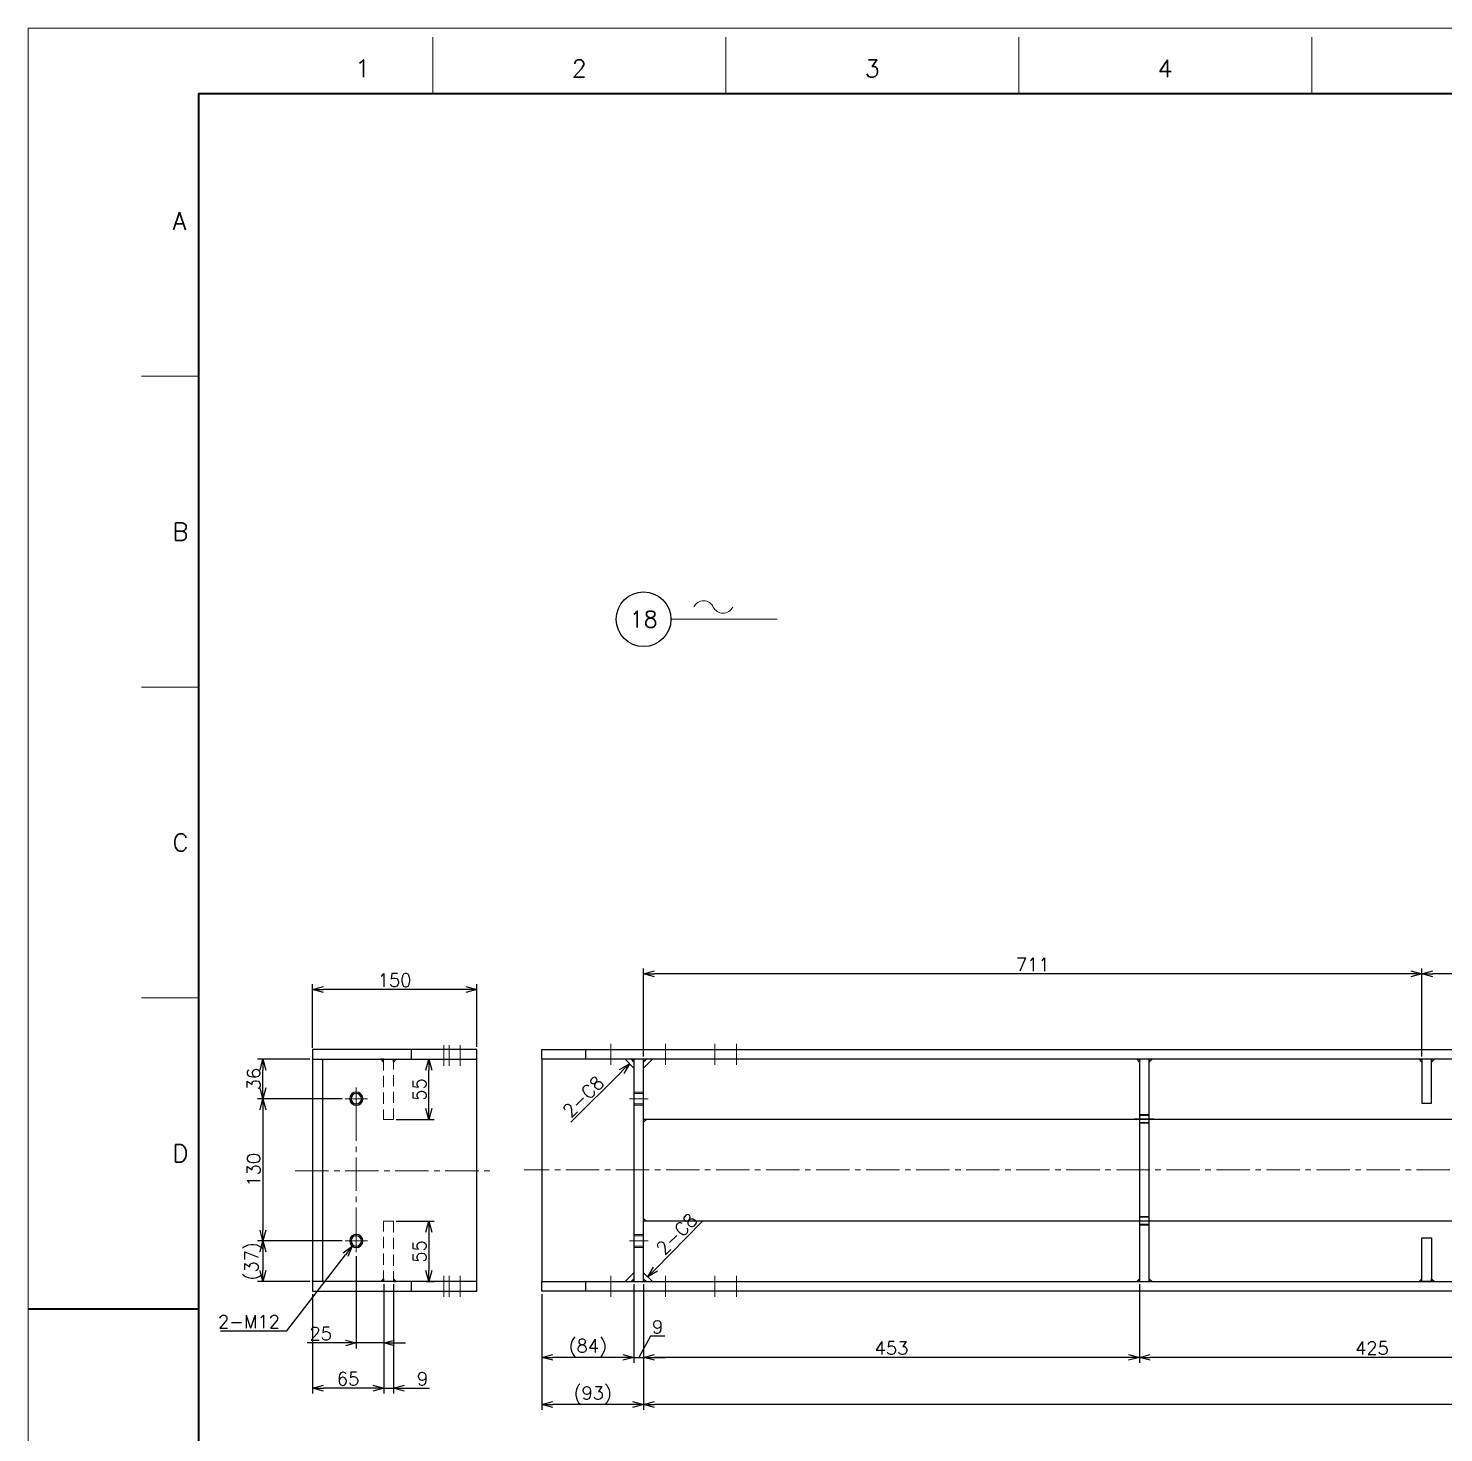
# Model space of a CAD drawing. Header units: millimetres. Extents: x 0 to 3313, y -19 to 2332.
# Drawn here: x 0 to 1293, y 1048 to 2332 of the extents above; entities that cross this region are included whole.
import ezdxf
from ezdxf import colors
from ezdxf.entities.mleader import LeaderData, LeaderLine
from ezdxf.enums import TextEntityAlignment as Align
from ezdxf.math import Vec2, Vec3

# ---------------------------------------------------------------- set-up
doc = ezdxf.new("R2010")
doc.units = ezdxf.units.MM
doc.header["$LTSCALE"] = 1.6
doc.header["$PDMODE"] = 99
doc.header["$PDSIZE"] = 1
doc.linetypes.add('CENTER2', pattern=[28.575, 19.05, -3.175, 3.175, -3.175])
doc.linetypes.add('HIDDEN', pattern=[9.525, 6.35, -3.175])
for name, color, linetype, lineweight in [('04_HIDDEN', 2, 'HIDDEN', 13), ('05_CENTER', 4, 'CENTER2', 13), ('08_DIM', 3, 'Continuous', 13), ('90_FRAME', 5, 'Continuous', 35)]:
    doc.layers.add(name, color=color, linetype=linetype, lineweight=lineweight)
doc.layers.add('91_BLANK', color=5, linetype='Continuous', lineweight=0, plot=False)
doc.styles.add('KSS_TXT', font='txt.shx', dxfattribs={"bigfont": 'extfont2.shx'})
doc.styles.get("Standard").update_dxf_attribs({"font": 'txt.shx', "bigfont": 'extfont2.shx'})
doc.dimstyles.new('KSS_DIM', dxfattribs={"dimscale": 4, "dimtxt": 3, "dimasz": 2.5, "dimexe": 1.25, "dimexo": 0.625, "dimtad": 1, "dimdsep": 46, "dimtxsty": 'KSS_TXT', "dimblk": 'OPEN30', "dimcen": 0, "dimazin": 2, "dimtfac": 0.75, "dimtmove": 0, "dimatfit": 3, "dimldrblk": 'OPEN30', "dimfxl": 1.25, "dimtolj": 1, "dimarcsym": 0})
doc.dimstyles.new('KSS_DIM$3', dxfattribs={"dimscale": 4, "dimtxt": 3, "dimasz": 2.5, "dimexe": 1.25, "dimexo": 0.625, "dimtad": 1, "dimtih": 1, "dimtoh": 1, "dimdsep": 46, "dimtxsty": 'KSS_TXT', "dimblk": 'OPEN30', "dimcen": 0, "dimazin": 2, "dimtfac": 0.75, "dimtofl": 0, "dimtmove": 0, "dimatfit": 3, "dimldrblk": 'OPEN30', "dimfxl": 1.25, "dimtolj": 1, "dimarcsym": 0})

# ---------------------------------------------------------------- blocks, each defined once
blk = doc.blocks.new('AM_BALLOON1')
at = {"transparency": 16777216}
blk.add_circle((0, 0), 5, dxfattribs=at)
blk.add_attdef('B_NUMBER', text='', height=3, dxfattribs=at).set_placement((0, 0), align=Align.MIDDLE_CENTER)
blk = doc.blocks.new('_OPEN')
at = {"color": 0, "linetype": 'ByBlock'}
for p, q in [((-1, 0.17), (0, 0)), ((0, 0), (-1, -0.17)), ((0, 0), (-1, 0))]:
    blk.add_line(p, q, dxfattribs=at)
blk = doc.blocks.new('p1ba05')
for centre, start, end in [((-2.95, 0.29), 24.2276, 155.5758), ((0, 1.62), 204.2276, 335.5758)]:
    blk.add_arc(centre, 1.62, start, end)
blk = doc.blocks.new('M12Tz_1')
at = {"color": 0}
for radius in [6, 4.75]:
    blk.add_circle((0, 0), radius, dxfattribs=at)
at = {"layer": '05_CENTER'}
for p, q in [((10.3, 0), (-10.3, 0)), ((0, -10.3), (0, 10.3))]:
    blk.add_line(p, q, dxfattribs=at)
blk = doc.blocks.new('_Open30')
at = {"color": 0, "linetype": 'ByBlock', "lineweight": -2}
for p, q in [((-1, 0.27), (0, 0)), ((0, 0), (-1, -0.27)), ((0, 0), (-1, 0))]:
    blk.add_line(p, q, dxfattribs=at)
blk = doc.blocks.new('*D173')
at = {"layer": '08_DIM', "color": 0, "lineweight": -2, "transparency": 16777216}
for p, q in [((1015.2, 1184.1), (1015.2, 1112.3)), ((1440.2, 1184.1), (1440.2, 1112.3)), ((1430.2, 1117.3), (1025.2, 1117.3))]:
    blk.add_line(p, q, dxfattribs=at)
at = {"layer": 'Defpoints', "color": 0, "transparency": 16777216}
for p in [(1015.2, 1186.6), (1440.2, 1186.6), (1015.2, 1117.3)]:
    blk.add_point(p, dxfattribs=at)
at = {"layer": '08_DIM', "color": 0, "lineweight": -2, "transparency": 16777216, "xscale": 10, "yscale": 10, "zscale": 10, "rotation": 180}
blk.add_blockref('_Open30', (1015.2, 1117.3), dxfattribs=at)
at = {"layer": '08_DIM', "color": 0, "lineweight": -2, "transparency": 16777216, "xscale": 10, "yscale": 10, "zscale": 10}
blk.add_blockref('_Open30', (1440.2, 1117.3), dxfattribs=at)
at = {"layer": '08_DIM', "color": 0, "transparency": 16777216, "insert": (1227.7, 1125.8), "char_height": 12, "attachment_point": 5, "style": 'KSS_TXT'}
blk.add_mtext('\\A1;425', dxfattribs=at)
blk = doc.blocks.new('*D174')
at = {"layer": '08_DIM', "color": 0, "lineweight": -2, "transparency": 16777216}
for p, q in [((562.2, 1184.1), (562.2, 1112.3)), ((1015.2, 1184.1), (1015.2, 1112.3)), ((1005.2, 1117.3), (572.2, 1117.3))]:
    blk.add_line(p, q, dxfattribs=at)
at = {"layer": 'Defpoints', "color": 0, "transparency": 16777216}
for p in [(562.2, 1186.6), (1015.2, 1186.6), (562.2, 1117.3)]:
    blk.add_point(p, dxfattribs=at)
at = {"layer": '08_DIM', "color": 0, "lineweight": -2, "transparency": 16777216, "xscale": 10, "yscale": 10, "zscale": 10, "rotation": 180}
blk.add_blockref('_Open30', (562.2, 1117.3), dxfattribs=at)
at = {"layer": '08_DIM', "color": 0, "lineweight": -2, "transparency": 16777216, "xscale": 10, "yscale": 10, "zscale": 10}
blk.add_blockref('_Open30', (1015.2, 1117.3), dxfattribs=at)
at = {"layer": '08_DIM', "color": 0, "transparency": 16777216, "insert": (788.7, 1125.8), "char_height": 12, "attachment_point": 5, "style": 'KSS_TXT'}
blk.add_mtext('\\A1;453', dxfattribs=at)
blk = doc.blocks.new('*D175')
at = {"layer": '08_DIM', "color": 0, "lineweight": -2, "transparency": 16777216}
for p, q in [((553.2, 1184.1), (553.2, 1112.3)), ((562.2, 1184.1), (562.2, 1112.3)), ((568.5, 1136.6), (557.7, 1117.3)), ((581.5, 1136.6), (568.5, 1136.6)), ((543.2, 1117.3), (533.2, 1117.3)), ((553.2, 1117.3), (562.2, 1117.3)), ((572.2, 1117.3), (582.2, 1117.3))]:
    blk.add_line(p, q, dxfattribs=at)
at = {"layer": 'Defpoints', "color": 0, "transparency": 16777216}
for p in [(553.2, 1186.6), (562.2, 1186.6), (562.2, 1117.3)]:
    blk.add_point(p, dxfattribs=at)
at = {"layer": '08_DIM', "color": 0, "lineweight": -2, "transparency": 16777216, "xscale": 10, "yscale": 10, "zscale": 10}
blk.add_blockref('_Open30', (553.2, 1117.3), dxfattribs=at)
at = {"layer": '08_DIM', "color": 0, "lineweight": -2, "transparency": 16777216, "xscale": 10, "yscale": 10, "zscale": 10, "rotation": 180}
blk.add_blockref('_Open30', (562.2, 1117.3), dxfattribs=at)
at = {"layer": '08_DIM', "color": 0, "transparency": 16777216, "insert": (575, 1145.1), "char_height": 12, "attachment_point": 5, "style": 'KSS_TXT'}
blk.add_mtext('\\A1;9', dxfattribs=at)
blk = doc.blocks.new('*D176')
at = {"layer": '08_DIM', "color": 0, "lineweight": -2, "transparency": 16777216}
for p, q in [((562.2, 1184.1), (562.2, 1069.2)), ((469.2, 1175.1), (469.2, 1069.2)), ((552.2, 1074.2), (479.2, 1074.2))]:
    blk.add_line(p, q, dxfattribs=at)
at = {"layer": 'Defpoints', "color": 0, "transparency": 16777216}
for p in [(469.2, 1177.6), (562.2, 1186.6), (469.2, 1074.2)]:
    blk.add_point(p, dxfattribs=at)
at = {"layer": '08_DIM', "color": 0, "lineweight": -2, "transparency": 16777216, "xscale": 10, "yscale": 10, "zscale": 10, "rotation": 180}
blk.add_blockref('_Open30', (469.2, 1074.2), dxfattribs=at)
at = {"layer": '08_DIM', "color": 0, "lineweight": -2, "transparency": 16777216, "xscale": 10, "yscale": 10, "zscale": 10}
blk.add_blockref('_Open30', (562.2, 1074.2), dxfattribs=at)
at = {"layer": '08_DIM', "color": 0, "transparency": 16777216, "insert": (515.7, 1082.7), "char_height": 12, "attachment_point": 5, "style": 'KSS_TXT'}
blk.add_mtext('\\A1;(93)', dxfattribs=at)
blk = doc.blocks.new('*D177')
at = {"layer": '08_DIM', "color": 0, "lineweight": -2, "transparency": 16777216}
for p, q in [((553.2, 1184.1), (553.2, 1112.3)), ((469.2, 1175.1), (469.2, 1112.3)), ((543.2, 1117.3), (479.2, 1117.3))]:
    blk.add_line(p, q, dxfattribs=at)
at = {"layer": 'Defpoints', "color": 0, "transparency": 16777216}
for p in [(469.2, 1177.6), (553.2, 1186.6), (469.2, 1117.3)]:
    blk.add_point(p, dxfattribs=at)
at = {"layer": '08_DIM', "color": 0, "lineweight": -2, "transparency": 16777216, "xscale": 10, "yscale": 10, "zscale": 10, "rotation": 180}
blk.add_blockref('_Open30', (469.2, 1117.3), dxfattribs=at)
at = {"layer": '08_DIM', "color": 0, "lineweight": -2, "transparency": 16777216, "xscale": 10, "yscale": 10, "zscale": 10}
blk.add_blockref('_Open30', (553.2, 1117.3), dxfattribs=at)
at = {"layer": '08_DIM', "color": 0, "transparency": 16777216, "insert": (511.2, 1125.8), "char_height": 12, "attachment_point": 5, "style": 'KSS_TXT'}
blk.add_mtext('\\A1;(84)', dxfattribs=at)
blk = doc.blocks.new('*D179')
at = {"layer": '08_DIM', "color": 0, "lineweight": -2, "transparency": 16777216}
for p, q in [((562.2, 1184.1), (562.2, 1069.2)), ((2715.2, 1184.1), (2715.2, 1069.2)), ((2705.2, 1074.2), (572.2, 1074.2))]:
    blk.add_line(p, q, dxfattribs=at)
at = {"layer": 'Defpoints', "color": 0, "transparency": 16777216}
for p in [(562.2, 1186.6), (2715.2, 1186.6), (562.2, 1074.2)]:
    blk.add_point(p, dxfattribs=at)
at = {"layer": '08_DIM', "color": 0, "lineweight": -2, "transparency": 16777216, "xscale": 10, "yscale": 10, "zscale": 10, "rotation": 180}
blk.add_blockref('_Open30', (562.2, 1074.2), dxfattribs=at)
at = {"layer": '08_DIM', "color": 0, "lineweight": -2, "transparency": 16777216, "xscale": 10, "yscale": 10, "zscale": 10}
blk.add_blockref('_Open30', (2715.2, 1074.2), dxfattribs=at)
at = {"layer": '08_DIM', "color": 0, "transparency": 16777216, "insert": (1638.7, 1082.7), "char_height": 12, "attachment_point": 5, "style": 'KSS_TXT'}
blk.add_mtext('\\A1;2153', dxfattribs=at)
blk = doc.blocks.new('*D191')
at = {"layer": '08_DIM', "color": 0, "lineweight": -2, "transparency": 16777216}
for p, q in [((1273.2, 1392.1), (1273.2, 1472.7)), ((1983.2, 1467.7), (1283.2, 1467.7)), ((1993.2, 1392.1), (1993.2, 1472.7))]:
    blk.add_line(p, q, dxfattribs=at)
at = {"layer": 'Defpoints', "color": 0, "transparency": 16777216}
for p in [(1273.2, 1467.7), (1273.2, 1389.6), (1993.2, 1389.6)]:
    blk.add_point(p, dxfattribs=at)
at = {"layer": '08_DIM', "color": 0, "lineweight": -2, "transparency": 16777216, "xscale": 10, "yscale": 10, "zscale": 10, "rotation": 180}
blk.add_blockref('_Open30', (1273.2, 1467.7), dxfattribs=at)
at = {"layer": '08_DIM', "color": 0, "lineweight": -2, "transparency": 16777216, "xscale": 10, "yscale": 10, "zscale": 10}
blk.add_blockref('_Open30', (1993.2, 1467.7), dxfattribs=at)
at = {"layer": '08_DIM', "color": 0, "transparency": 16777216, "insert": (1633.2, 1476.2), "char_height": 12, "attachment_point": 5, "style": 'KSS_TXT'}
blk.add_mtext('\\A1;720', dxfattribs=at)
blk = doc.blocks.new('*D192')
at = {"layer": '08_DIM', "color": 0, "lineweight": -2, "transparency": 16777216}
for p, q in [((562.2, 1392.1), (562.2, 1472.7)), ((1263.2, 1467.7), (572.2, 1467.7)), ((1273.2, 1392.1), (1273.2, 1472.7))]:
    blk.add_line(p, q, dxfattribs=at)
at = {"layer": 'Defpoints', "color": 0, "transparency": 16777216}
for p in [(562.2, 1467.7), (562.2, 1389.6), (1273.2, 1389.6)]:
    blk.add_point(p, dxfattribs=at)
at = {"layer": '08_DIM', "color": 0, "lineweight": -2, "transparency": 16777216, "xscale": 10, "yscale": 10, "zscale": 10, "rotation": 180}
blk.add_blockref('_Open30', (562.2, 1467.7), dxfattribs=at)
at = {"layer": '08_DIM', "color": 0, "lineweight": -2, "transparency": 16777216, "xscale": 10, "yscale": 10, "zscale": 10}
blk.add_blockref('_Open30', (1273.2, 1467.7), dxfattribs=at)
at = {"layer": '08_DIM', "color": 0, "transparency": 16777216, "insert": (917.7, 1476.2), "char_height": 12, "attachment_point": 5, "style": 'KSS_TXT'}
blk.add_mtext('\\A1;711', dxfattribs=at)
blk = doc.blocks.new('*D232')
at = {"layer": '08_DIM', "color": 0, "lineweight": -2, "transparency": 16777216}
for p, q in [((299.7, 1209.8), (299.7, 1125.4)), ((324.7, 1184.1), (324.7, 1125.4)), ((289.7, 1130.4), (254.7, 1130.4)), ((324.7, 1130.4), (299.7, 1130.4)), ((334.7, 1130.4), (344.7, 1130.4))]:
    blk.add_line(p, q, dxfattribs=at)
at = {"layer": 'Defpoints', "color": 0, "transparency": 16777216}
for p in [(299.7, 1212.3), (324.7, 1186.6), (299.7, 1130.4)]:
    blk.add_point(p, dxfattribs=at)
at = {"layer": '08_DIM', "color": 0, "lineweight": -2, "transparency": 16777216, "xscale": 10, "yscale": 10, "zscale": 10}
blk.add_blockref('_Open30', (299.7, 1130.4), dxfattribs=at)
at = {"layer": '08_DIM', "color": 0, "lineweight": -2, "transparency": 16777216, "xscale": 10, "yscale": 10, "zscale": 10, "rotation": 180}
blk.add_blockref('_Open30', (324.7, 1130.4), dxfattribs=at)
at = {"layer": '08_DIM', "color": 0, "transparency": 16777216, "insert": (267.2, 1139), "char_height": 12, "attachment_point": 5, "style": 'KSS_TXT'}
blk.add_mtext('\\A1;25', dxfattribs=at)
blk = doc.blocks.new('*D233')
at = {"layer": '08_DIM', "color": 0, "lineweight": -2, "transparency": 16777216}
for p, q in [((324.7, 1184.1), (324.7, 1084.2)), ((259.7, 1175.1), (259.7, 1084.2)), ((314.7, 1089.2), (269.7, 1089.2))]:
    blk.add_line(p, q, dxfattribs=at)
at = {"layer": 'Defpoints', "color": 0, "transparency": 16777216}
for p in [(259.7, 1177.6), (324.7, 1186.6), (259.7, 1089.2)]:
    blk.add_point(p, dxfattribs=at)
at = {"layer": '08_DIM', "color": 0, "lineweight": -2, "transparency": 16777216, "xscale": 10, "yscale": 10, "zscale": 10, "rotation": 180}
blk.add_blockref('_Open30', (259.7, 1089.2), dxfattribs=at)
at = {"layer": '08_DIM', "color": 0, "lineweight": -2, "transparency": 16777216, "xscale": 10, "yscale": 10, "zscale": 10}
blk.add_blockref('_Open30', (324.7, 1089.2), dxfattribs=at)
at = {"layer": '08_DIM', "color": 0, "transparency": 16777216, "insert": (292.2, 1097.7), "char_height": 12, "attachment_point": 5, "style": 'KSS_TXT'}
blk.add_mtext('\\A1;65', dxfattribs=at)
blk = doc.blocks.new('*D234')
at = {"layer": '08_DIM', "color": 0, "lineweight": -2, "transparency": 16777216}
for p, q in [((324.7, 1184.1), (324.7, 1084.2)), ((333.7, 1184.1), (333.7, 1084.2)), ((314.7, 1089.2), (304.7, 1089.2)), ((324.7, 1089.2), (333.7, 1089.2)), ((343.7, 1089.2), (366.7, 1089.2))]:
    blk.add_line(p, q, dxfattribs=at)
at = {"layer": 'Defpoints', "color": 0, "transparency": 16777216}
for p in [(324.7, 1186.6), (333.7, 1186.6), (333.7, 1089.2)]:
    blk.add_point(p, dxfattribs=at)
at = {"layer": '08_DIM', "color": 0, "lineweight": -2, "transparency": 16777216, "xscale": 10, "yscale": 10, "zscale": 10}
blk.add_blockref('_Open30', (324.7, 1089.2), dxfattribs=at)
at = {"layer": '08_DIM', "color": 0, "lineweight": -2, "transparency": 16777216, "xscale": 10, "yscale": 10, "zscale": 10, "rotation": 180}
blk.add_blockref('_Open30', (333.7, 1089.2), dxfattribs=at)
at = {"layer": '08_DIM', "color": 0, "transparency": 16777216, "insert": (360.2, 1097.7), "char_height": 12, "attachment_point": 5, "style": 'KSS_TXT'}
blk.add_mtext('\\A1;9', dxfattribs=at)
blk = doc.blocks.new('*D235')
at = {"layer": '08_DIM', "color": 0, "lineweight": -2, "transparency": 16777216}
for p, q in [((286.8, 1353.6), (209.4, 1353.6)), ((214.4, 1343.6), (214.4, 1233.6)), ((286.8, 1223.6), (209.4, 1223.6))]:
    blk.add_line(p, q, dxfattribs=at)
at = {"layer": 'Defpoints', "color": 0, "transparency": 16777216}
for p in [(289.3, 1353.6), (214.4, 1223.6), (289.3, 1223.6)]:
    blk.add_point(p, dxfattribs=at)
at = {"layer": '08_DIM', "color": 0, "lineweight": -2, "transparency": 16777216, "xscale": 10, "yscale": 10, "zscale": 10}
for p, rotation in [((214.4, 1353.6), 90), ((214.4, 1223.6), 270)]:
    blk.add_blockref('_Open30', p, dxfattribs=dict(at, rotation=rotation))
at = {"layer": '08_DIM', "color": 0, "transparency": 16777216, "insert": (205.9, 1288.6), "char_height": 12, "attachment_point": 5, "rotation": 90, "style": 'KSS_TXT'}
blk.add_mtext('\\A1;130', dxfattribs=at)
blk = doc.blocks.new('*D236')
at = {"layer": '08_DIM', "color": 0, "lineweight": -2, "transparency": 16777216}
for p, q in [((257.2, 1389.6), (209.4, 1389.6)), ((214.4, 1363.6), (214.4, 1379.6)), ((286.8, 1353.6), (209.4, 1353.6))]:
    blk.add_line(p, q, dxfattribs=at)
at = {"layer": 'Defpoints', "color": 0, "transparency": 16777216}
for p in [(214.4, 1389.6), (259.7, 1389.6), (289.3, 1353.6)]:
    blk.add_point(p, dxfattribs=at)
at = {"layer": '08_DIM', "color": 0, "lineweight": -2, "transparency": 16777216, "xscale": 10, "yscale": 10, "zscale": 10}
for p, rotation in [((214.4, 1389.6), 90), ((214.4, 1353.6), 270)]:
    blk.add_blockref('_Open30', p, dxfattribs=dict(at, rotation=rotation))
at = {"layer": '08_DIM', "color": 0, "transparency": 16777216, "insert": (205.9, 1371.6), "char_height": 12, "attachment_point": 5, "rotation": 90, "style": 'KSS_TXT'}
blk.add_mtext('\\A1;36', dxfattribs=at)
blk = doc.blocks.new('*D237')
at = {"layer": '08_DIM', "color": 0, "lineweight": -2, "transparency": 16777216}
for p, q in [((286.8, 1223.6), (209.4, 1223.6)), ((214.4, 1213.6), (214.4, 1196.6)), ((257.2, 1186.6), (209.4, 1186.6))]:
    blk.add_line(p, q, dxfattribs=at)
at = {"layer": 'Defpoints', "color": 0, "transparency": 16777216}
for p in [(289.3, 1223.6), (214.4, 1186.6), (259.7, 1186.6)]:
    blk.add_point(p, dxfattribs=at)
at = {"layer": '08_DIM', "color": 0, "lineweight": -2, "transparency": 16777216, "xscale": 10, "yscale": 10, "zscale": 10}
for p, rotation in [((214.4, 1223.6), 90), ((214.4, 1186.6), 270)]:
    blk.add_blockref('_Open30', p, dxfattribs=dict(at, rotation=rotation))
at = {"layer": '08_DIM', "color": 0, "transparency": 16777216, "insert": (205.9, 1205.1), "char_height": 12, "attachment_point": 5, "rotation": 90, "style": 'KSS_TXT'}
blk.add_mtext('\\A1;(37)', dxfattribs=at)
blk = doc.blocks.new('*D238')
at = {"layer": '08_DIM', "color": 0, "lineweight": -2, "transparency": 16777216}
for p, q in [((336.2, 1241.6), (370.9, 1241.6)), ((365.9, 1231.6), (365.9, 1196.6)), ((363.4, 1186.6), (370.9, 1186.6))]:
    blk.add_line(p, q, dxfattribs=at)
at = {"layer": 'Defpoints', "color": 0, "transparency": 16777216}
for p in [(333.7, 1241.6), (360.9, 1186.6), (365.9, 1186.6)]:
    blk.add_point(p, dxfattribs=at)
at = {"layer": '08_DIM', "color": 0, "lineweight": -2, "transparency": 16777216, "xscale": 10, "yscale": 10, "zscale": 10}
for p, rotation in [((365.9, 1241.6), 90), ((365.9, 1186.6), 270)]:
    blk.add_blockref('_Open30', p, dxfattribs=dict(at, rotation=rotation))
at = {"layer": '08_DIM', "color": 0, "transparency": 16777216, "insert": (357.4, 1214.1), "char_height": 12, "attachment_point": 5, "rotation": 90, "style": 'KSS_TXT'}
blk.add_mtext('\\A1;55', dxfattribs=at)
blk = doc.blocks.new('*D239')
at = {"layer": '08_DIM', "color": 0, "lineweight": -2, "transparency": 16777216}
for p, q in [((236.1, 1141.4), (289.9, 1211)), ((175.6, 1141.4), (236.1, 1141.4))]:
    blk.add_line(p, q, dxfattribs=at)
at = {"layer": 'Defpoints', "color": 0, "transparency": 16777216}
for p in [(296, 1218.9), (303.3, 1228.4)]:
    blk.add_point(p, dxfattribs=at)
at = {"layer": '08_DIM', "color": 0, "lineweight": -2, "transparency": 16777216, "xscale": 10, "yscale": 10, "zscale": 10, "rotation": 52.32539145059221}
blk.add_blockref('_Open30', (296, 1218.9), dxfattribs=at)
at = {"layer": '08_DIM', "color": 0, "transparency": 16777216, "insert": (201.6, 1149.9), "char_height": 12, "attachment_point": 5, "style": 'KSS_TXT'}
blk.add_mtext('\\A1;2-M12', dxfattribs=at)
blk = doc.blocks.new('*D247')
at = {"layer": '08_DIM', "color": 0, "lineweight": -2, "transparency": 16777216}
blk.add_line((542.2, 1378.6), (495.8, 1332.2), dxfattribs=at)
at = {"layer": 'Defpoints', "color": 0, "transparency": 16777216}
for p in [(549.2, 1385.6), (477, 1313.4), (477, 1313.4)]:
    blk.add_point(p, dxfattribs=at)
at = {"layer": '08_DIM', "color": 0, "lineweight": -2, "transparency": 16777216, "xscale": 10, "yscale": 10, "zscale": 10, "rotation": 45.00000002461343}
blk.add_blockref('_Open30', (549.2, 1385.6), dxfattribs=at)
at = {"layer": '08_DIM', "color": 0, "transparency": 16777216, "insert": (507.1, 1355.5), "char_height": 12, "attachment_point": 5, "rotation": 45, "style": 'KSS_TXT'}
blk.add_mtext('\\A1;2-C8', dxfattribs=at)
blk = doc.blocks.new('*D249')
at = {"layer": '08_DIM', "color": 0, "lineweight": -2, "transparency": 16777216}
blk.add_line((573.1, 1197.9), (615.7, 1241.4), dxfattribs=at)
at = {"layer": 'Defpoints', "color": 0, "transparency": 16777216}
for p in [(611.8, 1237.5), (612, 1237.4), (566.2, 1190.6)]:
    blk.add_point(p, dxfattribs=at)
at = {"layer": '08_DIM', "color": 0, "lineweight": -2, "transparency": 16777216, "xscale": 10, "yscale": 10, "zscale": 10, "rotation": 225.6194296088871}
blk.add_blockref('_Open30', (566.1, 1190.8), dxfattribs=at)
at = {"layer": '08_DIM', "color": 0, "transparency": 16777216, "insert": (592.4, 1229.9), "char_height": 12, "attachment_point": 5, "rotation": 45.6194, "style": 'KSS_TXT'}
blk.add_mtext('\\A1;2-C8', dxfattribs=at)
blk = doc.blocks.new('*D252')
at = {"layer": '08_DIM', "color": 0, "lineweight": -2, "transparency": 16777216}
for p, q in [((259.7, 1400.1), (259.7, 1458.3)), ((399.7, 1453.3), (269.7, 1453.3)), ((409.7, 1401.1), (409.7, 1458.3))]:
    blk.add_line(p, q, dxfattribs=at)
at = {"layer": 'Defpoints', "color": 0, "transparency": 16777216}
for p in [(259.7, 1453.3), (259.7, 1397.6), (409.7, 1398.6)]:
    blk.add_point(p, dxfattribs=at)
at = {"layer": '08_DIM', "color": 0, "lineweight": -2, "transparency": 16777216, "xscale": 10, "yscale": 10, "zscale": 10, "rotation": 180}
blk.add_blockref('_Open30', (259.7, 1453.3), dxfattribs=at)
at = {"layer": '08_DIM', "color": 0, "lineweight": -2, "transparency": 16777216, "xscale": 10, "yscale": 10, "zscale": 10}
blk.add_blockref('_Open30', (409.7, 1453.3), dxfattribs=at)
at = {"layer": '08_DIM', "color": 0, "transparency": 16777216, "insert": (334.7, 1461.9), "char_height": 12, "attachment_point": 5, "style": 'KSS_TXT'}
blk.add_mtext('\\A1;150', dxfattribs=at)
blk = doc.blocks.new('*D258')
at = {"layer": '08_DIM', "color": 0, "lineweight": -2, "transparency": 16777216}
for p, q in [((363.4, 1389.6), (370.9, 1389.6)), ((365.9, 1344.6), (365.9, 1379.6)), ((336.2, 1334.6), (370.9, 1334.6))]:
    blk.add_line(p, q, dxfattribs=at)
at = {"layer": 'Defpoints', "color": 0, "transparency": 16777216}
for p in [(360.9, 1389.6), (365.9, 1389.6), (333.7, 1334.6)]:
    blk.add_point(p, dxfattribs=at)
at = {"layer": '08_DIM', "color": 0, "lineweight": -2, "transparency": 16777216, "xscale": 10, "yscale": 10, "zscale": 10}
for p, rotation in [((365.9, 1389.6), 90), ((365.9, 1334.6), 270)]:
    blk.add_blockref('_Open30', p, dxfattribs=dict(at, rotation=rotation))
at = {"layer": '08_DIM', "color": 0, "transparency": 16777216, "insert": (357.4, 1362.1), "char_height": 12, "attachment_point": 5, "rotation": 90, "style": 'KSS_TXT'}
blk.add_mtext('\\A1;55', dxfattribs=at)

msp = doc.modelspace()

# ---------------------------------------------------------------- linework, layer by layer
at = {"color": 0}
for p, q in [((349.679, 1398.626), (349.679, 1389.626)), ((509.224, 1398.626), (509.224, 1389.626)), ((259.679, 1389.626), (259.679, 1186.626)), ((268.679, 1389.626), (268.679, 1186.626)), ((409.679, 1186.626), (409.679, 1389.626)), ((469.224, 1389.626), (469.224, 1186.626)), ((349.679, 1186.626), (349.679, 1177.626)), ((509.224, 1186.626), (509.224, 1177.626))]:
    msp.add_line(p, q, dxfattribs=at)
for p, q in [((545.227, 1389.626), (553.227, 1381.626)), ((570.227, 1389.626), (562.227, 1381.626)), ((1015.227, 1334.626), (562.227, 1334.626)), ((1440.227, 1334.626), (1024.227, 1334.626)), ((1015.227, 1241.626), (562.227, 1241.626)), ((1440.227, 1241.626), (1024.227, 1241.626)), ((545.227, 1186.626), (553.227, 1194.626)), ((570.227, 1186.626), (562.227, 1194.626))]:
    msp.add_line(p, q)
for points in [[(259.679, 1398.626), (259.679, 1389.626), (409.679, 1389.626), (409.679, 1398.626)], [(2834.227, 1398.626), (2834.227, 1389.626), (469.224, 1389.626), (469.224, 1398.626)], [(562.227, 1389.626), (553.227, 1389.626), (553.227, 1186.626), (562.227, 1186.626)], [(1015.227, 1389.626), (1015.227, 1186.626), (1024.227, 1186.626), (1024.227, 1389.626)], [(1282.227, 1389.626), (1273.227, 1389.626), (1273.227, 1349.626), (1282.227, 1349.626)], [(1282.227, 1186.626), (1273.227, 1186.626), (1273.227, 1226.626), (1282.227, 1226.626)], [(259.679, 1186.626), (259.679, 1177.626), (409.679, 1177.626), (409.679, 1186.626)], [(2834.227, 1186.626), (2834.227, 1177.626), (469.224, 1177.626), (469.224, 1186.626)]]:
    msp.add_lwpolyline(points, close=True, dxfattribs=at)
at = {"color": 3}
for points in [[(324.679, 1389.626), (322.179, 1389.626), (322.179, 1389.626), (324.679, 1387.126)], [(333.679, 1389.626), (336.179, 1389.626), (336.179, 1389.626), (333.679, 1387.126)], [(553.227, 1389.626), (553.227, 1387.126), (553.227, 1387.126), (550.727, 1389.626)], [(562.227, 1389.626), (562.227, 1387.126), (562.227, 1387.126), (564.727, 1389.626)], [(1015.227, 1389.626), (1015.227, 1387.126), (1015.227, 1387.126), (1012.727, 1389.626)], [(1024.227, 1389.626), (1024.227, 1387.126), (1024.227, 1387.126), (1026.727, 1389.626)], [(1273.227, 1389.626), (1273.227, 1387.126), (1273.227, 1387.126), (1270.727, 1389.626)], [(1282.227, 1389.626), (1282.227, 1387.126), (1282.227, 1387.126), (1284.727, 1389.626)], [(562.227, 1334.626), (562.227, 1332.126), (562.227, 1332.126), (564.727, 1334.626)], [(562.227, 1241.626), (562.227, 1244.126), (562.227, 1244.126), (564.727, 1241.626)], [(324.679, 1186.626), (322.179, 1186.626), (322.179, 1186.626), (324.679, 1189.126)], [(333.679, 1186.626), (336.179, 1186.626), (336.179, 1186.626), (333.679, 1189.126)], [(553.227, 1186.626), (553.227, 1189.126), (553.227, 1189.126), (550.727, 1186.626)], [(562.227, 1186.626), (562.227, 1189.126), (562.227, 1189.126), (564.727, 1186.626)], [(1015.227, 1186.626), (1015.227, 1189.126), (1015.227, 1189.126), (1012.727, 1186.626)], [(1024.227, 1186.626), (1024.227, 1189.126), (1024.227, 1189.126), (1026.727, 1186.626)], [(1273.227, 1186.626), (1273.227, 1189.126), (1273.227, 1189.126), (1270.727, 1186.626)], [(1282.227, 1186.626), (1282.227, 1189.126), (1282.227, 1189.126), (1284.727, 1186.626)]]:
    msp.add_lwpolyline(points, close=True, dxfattribs=at)
at = {"layer": '04_HIDDEN'}
for p, q in [((553.229, 1359.626), (562.229, 1359.626)), ((553.229, 1358.376), (562.229, 1358.376)), ((553.229, 1348.876), (562.229, 1348.876)), ((553.229, 1347.626), (562.229, 1347.626)), ((1015.227, 1339.126), (1024.227, 1339.126)), ((1015.227, 1338.376), (1024.227, 1338.376)), ((1015.227, 1331.876), (1024.227, 1331.876)), ((1015.227, 1331.126), (1024.227, 1331.126)), ((1015.227, 1246.126), (1024.227, 1246.126)), ((1015.227, 1245.376), (1024.227, 1245.376)), ((553.229, 1229.626), (562.229, 1229.626)), ((1015.227, 1238.876), (1024.227, 1238.876)), ((1015.227, 1238.126), (1024.227, 1238.126)), ((553.229, 1228.376), (562.229, 1228.376)), ((553.229, 1218.876), (562.229, 1218.876)), ((553.229, 1217.626), (562.229, 1217.626))]:
    msp.add_line(p, q, dxfattribs=at)
at = {"layer": '04_HIDDEN', "color": 9}
for p, q in [((1015.227, 1334.626), (1024.227, 1334.626)), ((1015.227, 1241.626), (1024.227, 1241.626))]:
    msp.add_line(p, q, dxfattribs=at)
at = {"layer": '04_HIDDEN'}
for points in [[(333.679, 1334.626), (333.679, 1389.626), (324.679, 1389.626), (324.679, 1334.626)], [(333.679, 1241.626), (333.679, 1186.626), (324.679, 1186.626), (324.679, 1241.626)]]:
    msp.add_lwpolyline(points, close=True, dxfattribs=at)
at = {"layer": '05_CENTER'}
for p, q in [((379.679, 1383.626), (379.679, 1402.626)), ((384.679, 1383.626), (384.679, 1402.626)), ((394.679, 1383.626), (394.679, 1402.626)), ((532.227, 1384.626), (532.227, 1403.626)), ((582.227, 1384.626), (582.227, 1403.626)), ((627.227, 1384.626), (627.227, 1403.626)), ((647.227, 1384.626), (647.227, 1403.626)), ((299.679, 1223.626), (299.679, 1353.626)), ((549.22, 1353.626), (566.239, 1353.626)), ((1028.515, 1335.126), (1010.639, 1335.126)), ((243.878, 1287.626), (424.028, 1287.626)), ((2853.434, 1288.626), (453.063, 1288.626)), ((1028.515, 1242.126), (1010.639, 1242.126)), ((549.22, 1223.626), (566.239, 1223.626)), ((379.679, 1191.626), (379.679, 1172.626)), ((384.679, 1191.626), (384.679, 1172.626)), ((394.679, 1191.626), (394.679, 1172.626)), ((532.227, 1191.626), (532.227, 1172.626)), ((582.227, 1191.626), (582.227, 1172.626)), ((627.227, 1191.626), (627.227, 1172.626)), ((647.227, 1191.626), (647.227, 1172.626))]:
    msp.add_line(p, q, dxfattribs=at)
at = {"layer": '08_DIM'}
msp.add_line((587.216, 1791.699), (684.157, 1791.699), dxfattribs=at)
at = {"layer": '90_FRAME', "color": 4, "lineweight": 13}
for p, q in [((369.502, 2271.831), (369.502, 2323.679)), ((637.235, 2271.831), (637.235, 2323.679)), ((904.969, 2271.831), (904.969, 2323.679)), ((1172.702, 2271.831), (1172.702, 2323.679)), ((155.384, 2013.69), (103.536, 2013.69)), ((155.384, 1729.701), (103.536, 1729.701)), ((155.384, 1445.713), (103.536, 1445.713))]:
    msp.add_line(p, q, dxfattribs=at)
at = {"layer": '90_FRAME'}
msp.add_line((0, 1161.724), (155.384, 1161.724), dxfattribs=at)
msp.add_lwpolyline([(155.384, 51.616), (3260.956, 51.616), (3260.956, 2271.831), (155.384, 2271.831)], close=True, dxfattribs=at)
at = {"layer": '91_BLANK'}
msp.add_lwpolyline([(0, 0), (3312.803, 0), (3312.803, 2331.679), (0, 2331.679)], close=True, dxfattribs=at)

# ---------------------------------------------------------------- block references
at = {"xscale": -1}
for p in [(299.679, 1353.626), (299.679, 1223.626)]:
    msp.add_blockref('M12Tz_1', p, dxfattribs=at)
at = {"layer": '08_DIM', "xscale": 6, "yscale": 6, "zscale": 6}
msp.add_blockref('p1ba05', (634.743, 1797.169), dxfattribs=at)

# ---------------------------------------------------------------- texts
at = {"layer": '90_FRAME', "color": 0, "lineweight": 13, "style": 'KSS_TXT'}
for s, p in [('1', (305.507, 2282.158)), ('2', (503.368, 2282.158)), ('3', (771.102, 2282.158)), ('4', (1038.836, 2282.158))]:
    msp.add_text(s, height=16, dxfattribs=at).set_placement(p, align=Align.BOTTOM_CENTER)
for s, p in [('A', (131.829, 2155.685)), ('B', (131.829, 1871.696)), ('C', (131.829, 1587.707)), ('D', (131.829, 1303.718))]:
    msp.add_text(s, height=16, dxfattribs=at).set_placement(p, align=Align.MIDDLE_LEFT)

# ---------------------------------------------------------------- dimensions: what is measured, and where the dimension line sits
at = {"layer": '08_DIM'}
for base, p1, p2, picture, middle in [((562.227, 1467.744), (1273.227, 1389.626), (562.227, 1389.626), '*D192', (917.727, 1476.244)), ((1273.227, 1467.744), (1993.227, 1389.626), (1273.227, 1389.626), '*D191', (1633.227, 1476.244)), ((259.679, 1453.342), (409.679, 1398.626), (259.679, 1397.626), '*D252', (334.679, 1461.851)), ((299.679, 1130.443), (324.679, 1186.626), (299.679, 1212.294), '*D232', (267.179, 1138.951)), ((259.679, 1089.234), (324.679, 1186.626), (259.679, 1177.626), '*D233', (292.179, 1097.743)), ((333.679, 1089.234), (324.679, 1186.626), (333.679, 1186.626), '*D234', (360.179, 1097.734)), ((562.227, 1117.279), (1015.227, 1186.626), (562.227, 1186.626), '*D174', (788.727, 1125.787)), ((562.227, 1074.156), (2715.227, 1186.626), (562.227, 1186.626), '*D179', (1638.727, 1082.664)), ((1015.227, 1117.279), (1440.227, 1186.626), (1015.227, 1186.626), '*D173', (1227.727, 1125.787))]:
    dim = msp.add_linear_dim(base=base, p1=p1, p2=p2, dimstyle='KSS_DIM', dxfattribs=at)
    dim.commit()
    dim.dimension.update_dxf_attribs({"geometry": picture, "text_midpoint": middle})
for base, p1, p2, angle, picture, middle in [((214.439, 1389.626), (289.347, 1353.626), (259.679, 1389.626), 270, '*D236', (205.939, 1371.626)), ((365.933, 1389.626), (333.679, 1334.626), (360.933, 1389.626), 270, '*D258', (357.417, 1362.126)), ((214.439, 1223.626), (289.347, 1353.626), (289.347, 1223.626), 270, '*D235', (205.939, 1288.626)), ((365.933, 1186.626), (333.679, 1241.626), (360.933, 1186.626), 90, '*D238', (357.417, 1214.126))]:
    dim = msp.add_linear_dim(base=base, p1=p1, p2=p2, angle=angle, dimstyle='KSS_DIM', dxfattribs=at)
    dim.commit()
    dim.dimension.update_dxf_attribs({"geometry": picture, "text_midpoint": middle})
dim = msp.add_aligned_dim(p1=(549.227, 1385.626), p2=(477.043, 1313.442), distance=0, text='2-C8', dimstyle='KSS_DIM', override={"dimse1": 1, "dimse2": 1, "dimsd2": 1}, dxfattribs=at)
dim.commit()
dim.dimension.update_dxf_attribs({"geometry": '*D247', "text_midpoint": (507.124, 1355.544)})
dim = msp.add_linear_dim(base=(611.827, 1237.517), p1=(566.227, 1190.626), p2=(611.974, 1237.373), angle=45.61943, text='2-C8', dimstyle='KSS_DIM', override={"dimse1": 1, "dimse2": 1, "dimsd2": 1}, dxfattribs=at)
dim.commit()
dim.dimension.update_dxf_attribs({"geometry": '*D249', "text_midpoint": (598.523, 1223.922), "dimtype": 161})
dim = msp.add_diameter_dim_2p(p1=(303.346, 1228.375), p2=(296.012, 1218.877), text='2-M<>', dimstyle='KSS_DIM$3', override={"dimpost": '<>', "dimtix": 1}, dxfattribs=at)
dim.commit()
dim.dimension.update_dxf_attribs({"geometry": '*D239', "text_midpoint": (201.649, 1141.352), "dimtype": 163})
dim = msp.add_linear_dim(base=(214.439, 1186.626), p1=(289.347, 1223.626), p2=(259.679, 1186.626), angle=270, text='(<>)', dimstyle='KSS_DIM', dxfattribs=at)
dim.commit()
dim.dimension.update_dxf_attribs({"geometry": '*D237', "text_midpoint": (214.439, 1205.126), "dimtype": 160})
dim = msp.add_linear_dim(base=(469.224, 1074.156), p1=(562.227, 1186.626), p2=(469.224, 1177.626), text='(<>)', dimstyle='KSS_DIM', dxfattribs=at)
dim.commit()
dim.dimension.update_dxf_attribs({"geometry": '*D176', "text_midpoint": (515.726, 1082.656)})
dim = msp.add_linear_dim(base=(469.224, 1117.279), p1=(553.227, 1186.626), p2=(469.224, 1177.626), angle=180, text='(<>)', dimstyle='KSS_DIM', dxfattribs=at)
dim.commit()
dim.dimension.update_dxf_attribs({"geometry": '*D177', "text_midpoint": (511.226, 1125.779)})
dim = msp.add_linear_dim(base=(562.227, 1117.279), p1=(553.227, 1186.626), p2=(562.227, 1186.626), angle=180, dimstyle='KSS_DIM', override={"dimtmove": 1}, dxfattribs=at)
dim.commit()
dim.dimension.update_dxf_attribs({"geometry": '*D175', "text_midpoint": (570.982, 1136.598), "dimtype": 160})

# ---------------------------------------------------------------- leaders
ml = msp.add_multileader_block('Standard', dxfattribs=at)
ml.set_content('AM_BALLOON1', color=256, scale=5)
ml.set_attribute('B_NUMBER', '18', width=0)
ml.set_leader_properties(color=256, linetype='ByLayer', lineweight=-1)
ml.set_arrow_properties(name='OPEN')
ml.build(insert=Vec2(0, 0))
ml.multileader.update_dxf_attribs({"leader_type": 0, "has_dogleg": 0, "text_right_attachment_type": 6, "dogleg_length": 0, "arrow_head_size": 10, "scale": 2.5, "block_connection_type": 1})
ctx = ml.context
ctx.base_point, ctx.scale, ctx.char_height, ctx.arrow_head_size, ctx.landing_gap_size, ctx.plane_origin = Vec3(562.181, 1791.731), 2.5, 20, 10, 10, Vec3(562.181, 1791.731)
ctx.right_attachment, ctx.attachment_type = 6, 1
notes = []
notes.append((ctx, [(0, (0, 0, 0), (0, 0), (1, 0), 1, [])]))
ctx.block.insert = Vec3(562.181, 1791.731)
for ctx, leaders in notes:
    for number, flags, end, landing, length, lines in leaders:
        leader = LeaderData()
        leader.index, (leader.has_last_leader_line, leader.has_dogleg_vector, leader.attachment_direction) = number, flags
        leader.last_leader_point, leader.dogleg_vector, leader.dogleg_length = Vec3(end), Vec3(landing), length
        for number, points, colour, breaks in lines:
            line = LeaderLine()
            line.index, line.vertices, line.color, line.breaks = number, Vec3.list(points), colors.encode_raw_color(colour), breaks
            leader.lines.append(line)
        ctx.leaders.append(leader)

doc.saveas('drawing.dxf')
